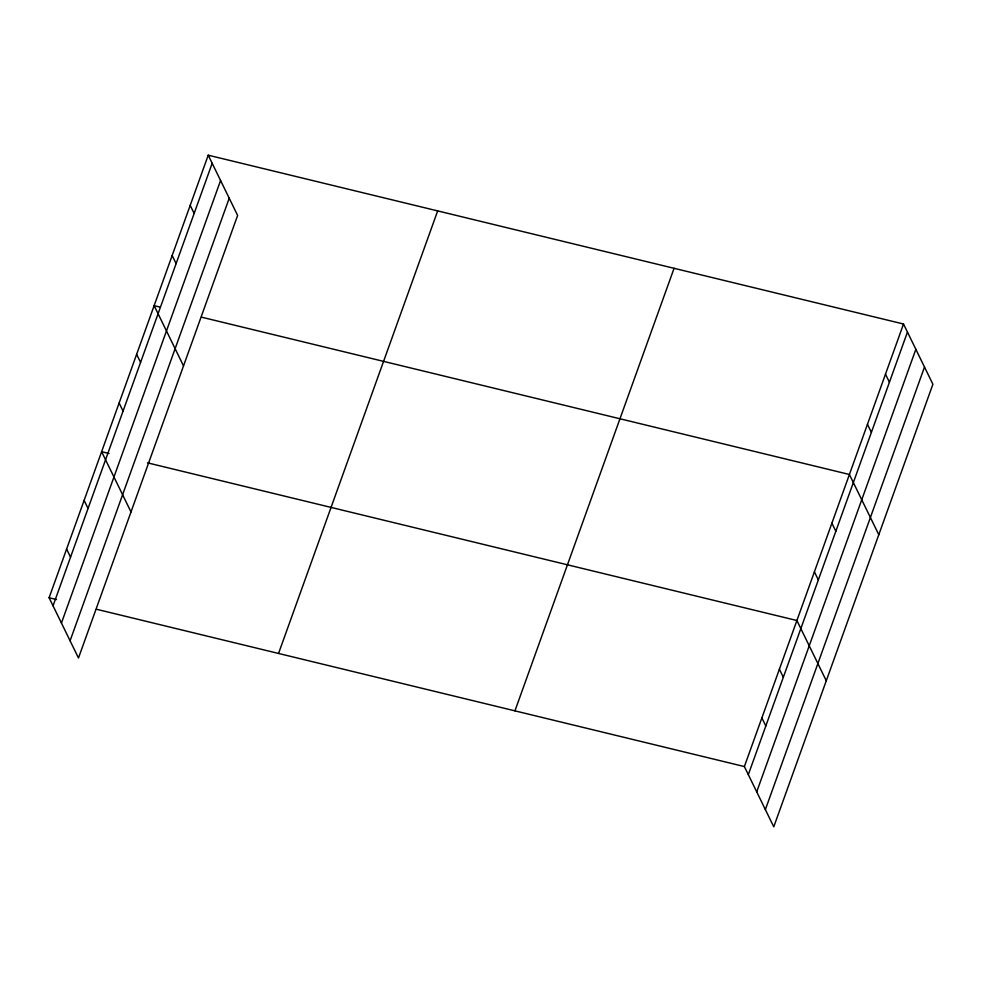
<?xml version="1.0" encoding="UTF-8"?>
<svg xmlns="http://www.w3.org/2000/svg" width="982" height="982" viewBox="0 0 982 982"><rect width="100%" height="100%" fill="white"/><g stroke="black" fill="none" stroke-linecap="round" stroke-linejoin="round"><path stroke-width="1.47" d="M208.233 155.193L237.619 215.439L78.486 657.989L49.1 597.743L208.233 155.193L903.514 324.011L932.9 384.257L773.767 826.807L744.381 766.561L903.514 324.011M53.04 605.82L212.186 163.282M61.436 623.042L220.582 180.492M70.09 640.767L229.223 198.229M278.544 653.447L437.677 210.909M514.936 710.845L674.069 268.307M748.321 774.638L907.454 332.1M756.717 791.86L915.85 349.31M765.371 809.585L924.504 367.047M160.054 307.096L154.137 305.66L183.511 365.905M201.494 317.161L849.405 474.478L878.792 534.724M109.014 453.5L101.612 451.695L130.999 511.941M147.509 462.841L796.893 620.514L826.279 680.759M49.1 597.743L56.502 599.536M96.469 609.245L744.381 766.561M885.482 374.167L889.422 382.256M867.45 424.322L871.39 432.411M831.901 523.16L835.842 531.25M814.397 571.843L818.337 579.92M779.389 669.196L783.329 677.285M761.885 717.879L765.825 725.968M190.201 205.348L194.141 213.438M172.169 255.504L176.109 263.593M136.621 354.342L140.573 362.432M119.117 403.025L123.069 411.102M84.108 500.378L88.049 508.467M66.604 549.061L70.544 557.15"/></g></svg>
